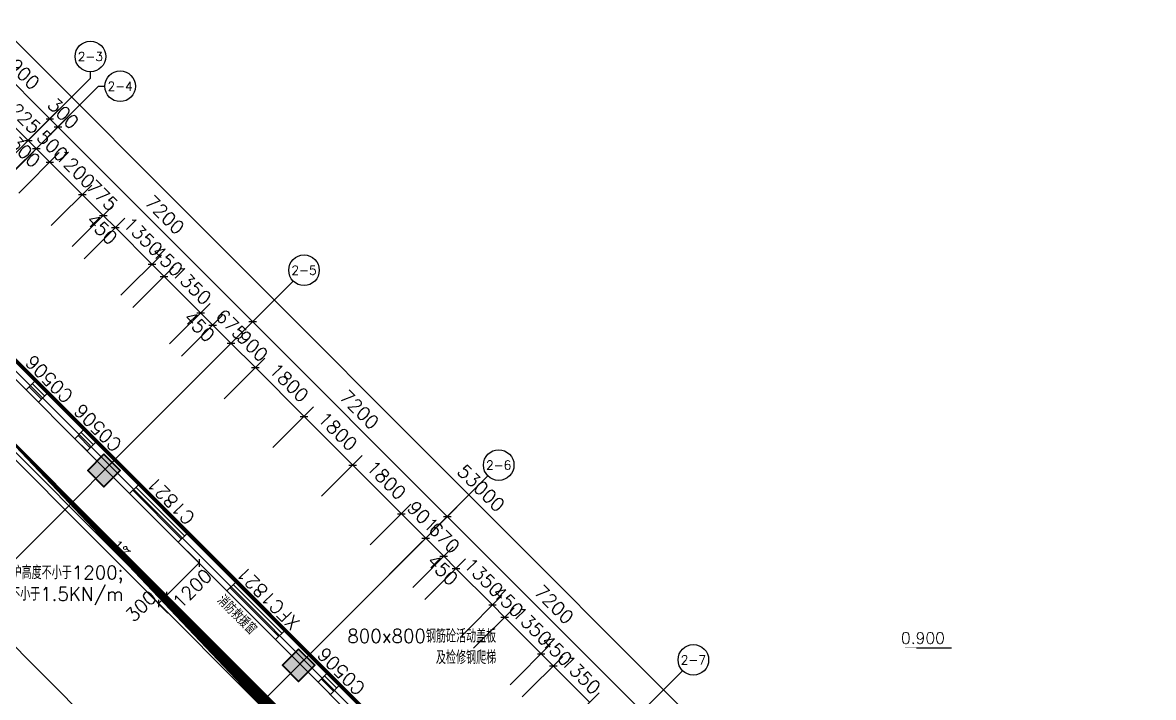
# Model space of a CAD drawing. Header units: inches. Extents: x 0 to 508000, y 0 to 738838.
# Drawn here: x 202662 to 232233, y 244088 to 261720 of the extents above; entities that cross this region are included whole.
import ezdxf
from ezdxf.enums import TextEntityAlignment as Align
from ezdxf.lldxf.tags import DXFTag

# ---------------------------------------------------------------- set-up
doc = ezdxf.new("R2010")
doc.units = ezdxf.units.IN
doc.header["$LTSCALE"] = 1000
doc.header["$MEASUREMENT"] = 0
doc.layers.get('0').update_dxf_attribs({"true_color": 0xffffff})
for name, color, linetype, true_color in [('AXIS', 3, 'Continuous', 0x00ff00), ('COLUMN', 7, 'Continuous', 0xc0c0c0), ('DIM_ELEV', 3, 'Continuous', 0x00ff00), ('DIM_LEAD', 3, 'Continuous', 0x00ff00), ('DIM_SYMB', 3, 'Continuous', 0x00ff00), ('DOTE', 1, 'DOTE', 0xff0000), ('PUB_DIM', 3, 'Continuous', 0x00ff00), ('PUB_TEXT', 7, 'Continuous', 0xffffff), ('WALL', 7, 'Continuous', 0xc0c0c0), ('WINDOW', 4, 'Continuous', 0x00ffff), ('WINDOW_TEXT', 7, 'Continuous', 0xffffff), ('柱填充', 7, 'Continuous', 0xc0c0c0), ('砼柱', 2, 'Continuous', 0xffff00)]:
    doc.layers.add(name, color=color, linetype=linetype, true_color=true_color)
doc.styles.add('TXTSTY_ANONYMOUS', font='txt.shx', dxfattribs={"height": 0.2, "bigfont": 'gbcbig.shx'})
tags = doc.linetypes.add('DOTE', pattern=[2.4200000000000004, 2, -0.2, 0.02, -0.2]).pattern_tags.tags
tags[10:11] = [DXFTag(74, 4), DXFTag(75, 0), DXFTag(340, '0'), DXFTag(46, 0.0), DXFTag(50, 0.0), DXFTag(44, 0.0), DXFTag(45, 0.0)]
tags[8:9] = [DXFTag(74, 4), DXFTag(75, 0), DXFTag(340, '0'), DXFTag(46, 0.0), DXFTag(50, 0.0), DXFTag(44, 0.0), DXFTag(45, 0.0)]
tags[6:7] = [DXFTag(74, 4), DXFTag(75, 0), DXFTag(340, '0'), DXFTag(46, 0.0), DXFTag(50, 0.0), DXFTag(44, 0.0), DXFTag(45, 0.0)]
tags[4:5] = [DXFTag(74, 4), DXFTag(75, 0), DXFTag(340, '0'), DXFTag(46, 0.0), DXFTag(50, 0.0), DXFTag(44, 0.0), DXFTag(45, 0.0)]

# ---------------------------------------------------------------- blocks, each defined once
blk = doc.blocks.new('DAnoyomous1321')
at = {"layer": 'WALL', "lineweight": -3}
for p, q in [((199980.0003354549, 255390.963414669), (199732.5129621029, 255143.476041317)), ((199980.0003354549, 255390.963414669), (205071.6237171888, 250299.3400329351)), ((199732.5129621029, 255143.476041317), (204824.1363438368, 250051.8526595831)), ((205071.6237171888, 250299.3400329351), (204824.1363438368, 250051.8526595831))]:
    blk.add_line(p, q, dxfattribs=at)
blk = doc.blocks.new('DAnoyomous1345')
at = {"layer": 'WINDOW', "lineweight": -3}
for p, q in [((203002.8818252087, 252368.0819250345), (202755.3944517374, 252120.5945515633)), ((202920.3860341311, 252285.5861338377), (203238.5840855837, 251967.3880823851)), ((203002.8818252087, 252368.0819250345), (203321.0798767805, 252049.8838734627)), ((202755.3944517374, 252120.5945515633), (203073.5925033092, 251802.3964999914)), ((202837.8902429342, 252203.0903426409), (203156.0882943869, 251884.8922911882)), ((203321.0798767805, 252049.8838734627), (203073.5925033092, 251802.3964999914))]:
    blk.add_line(p, q, dxfattribs=at)
at = {"layer": 'WINDOW_TEXT', "style": 'TXTSTY_ANONYMOUS'}
blk.add_text('C0506', height=350, rotation=135.0000003416227, dxfattribs=at).set_placement((203356.4352157116, 252403.437264204), align=Align.MIDDLE_CENTER)
blk = doc.blocks.new('DAnoyomous1353')
at = {"layer": 'WINDOW', "lineweight": -3}
for p, q in [((204275.6740312576, 251095.2897189856), (204028.1866577864, 250847.8023455143)), ((204275.6740312576, 251095.2897189856), (204593.8720828295, 250777.0916674137)), ((204028.1866577864, 250847.8023455143), (204346.3847093582, 250529.6042939425)), ((204110.6824489832, 250930.2981365919), (204428.8805004358, 250612.1000851393)), ((204193.17824018, 251012.7939277887), (204511.3762916327, 250694.5958763361)), ((204593.8720828295, 250777.0916674137), (204346.3847093582, 250529.6042939425))]:
    blk.add_line(p, q, dxfattribs=at)
at = {"layer": 'WINDOW_TEXT', "style": 'TXTSTY_ANONYMOUS'}
blk.add_text('C0506', height=350, rotation=135.0000003416227, dxfattribs=at).set_placement((204629.2274218798, 251130.6450580359), align=Align.MIDDLE_CENTER)
blk = doc.blocks.new('DAnoyomous1794')
at = {"layer": 'AXIS', "lineweight": -3}
for p, q in [((201606.3459317684, 257441.5730797052), (204434.7730565046, 260270.0002044614)), ((204434.7730565071, 260270.0002044439), (204434.7730565071, 260435.685629487)), ((201818.4779660702, 257229.4410455227), (204646.9050908064, 260057.8681702788)), ((204646.9050908089, 260057.8681702614), (204812.590515852, 260057.8681702614)), ((206909.6467907429, 252138.2722209692), (209738.0739154791, 254966.6993457254)), ((212000.8156152964, 247047.1033965349), (214829.2427400326, 249875.5305212911)), ((217091.9844399691, 241955.9345719814), (219920.4115647053, 244784.3616967376))]:
    blk.add_line(p, q, dxfattribs=at)
for centre in [(204434.7730565071, 260835.685629487), (205212.590515852, 260057.8681702614), (210020.9166280031, 255249.5420582294), (215112.0854525566, 250158.3732337952), (220203.2542772293, 245067.2044092417)]:
    blk.add_circle(centre, 400, dxfattribs=at)
at = {"layer": 'AXIS', "color": 7, "true_color": 0xffffff, "style": 'TXTSTY_ANONYMOUS'}
for s, p in [('2-3', (204434.7730565071, 260835.685629487)), ('2-4', (205212.590515852, 260057.8681702614)), ('2-5', (210020.9166280031, 255249.5420582294)), ('2-6', (215112.0854525566, 250158.3732337952)), ('2-7', (220203.2542772293, 245067.2044092417))]:
    blk.add_text(s, height=233.3333282470703, dxfattribs=at).set_placement(p, align=Align.MIDDLE_CENTER)
blk = doc.blocks.new('DAnoyomous1801')
at = {"layer": 'AXIS', "lineweight": -3}
blk.add_line((195666.6489697695, 268048.1747974157), (233143.3083728552, 230571.5153945684), dxfattribs=at)
at = {"layer": 'AXIS', "color": 7, "true_color": 0xffffff, "style": 'TXTSTY_ANONYMOUS'}
blk.add_text('53000', height=350, rotation=314.9999916902007, dxfattribs=at).set_placement((214652.4660446644, 249557.3324694633), align=Align.MIDDLE_CENTER)
blk = doc.blocks.new('DAnoyomous1856')
at = {"layer": 'AXIS', "lineweight": -3}
for p, q in [((201323.5032192469, 261259.9496980906), (203374.1128847599, 259209.3400325775)), ((201853.8333052397, 257689.0604530573), (203621.6002582312, 259456.8274060488)), ((202065.9653395414, 257476.9284187555), (203833.7322925329, 259244.695371747)), ((203274.1128847599, 259209.3400325775), (203474.1128847599, 259209.3400325775)), ((203374.1128847599, 259209.3400325775), (203586.2449190617, 258997.2079982758)), ((203486.2449190617, 258997.2079982758), (203686.2449190617, 258997.2079982758)), ((203586.2449190617, 258997.2079982758), (208677.4137434959, 253906.0391738415)), ((207157.1341639757, 252385.7595943213), (208924.9011169672, 254153.5265473127)), ((208577.4137434959, 253906.0391738415), (208777.4137434959, 253906.0391738415)), ((208677.4137434959, 253906.0391738415), (213768.5825681686, 248814.870349288)), ((212248.3029886484, 247294.5907697678), (214016.0699416399, 249062.3577227592)), ((213668.5825681686, 248814.870349288), (213868.5825681686, 248814.870349288)), ((213768.5825681686, 248814.870349288), (218859.7513928413, 243723.7015247345))]:
    blk.add_line(p, q, dxfattribs=at)
at = {"layer": 'AXIS', "color": 7, "true_color": 0xffffff, "style": 'TXTSTY_ANONYMOUS'}
for s, p in [('2900', (202596.2954252958, 260482.1322387457)), ('300', (203727.6662752628, 259350.7613888979)), ('7200', (206379.3167046309, 256699.1109595299)), ('7200', (211470.4855291843, 251607.9421349764)), ('7200', (216561.654353857, 246516.7733105421))]:
    blk.add_text(s, height=350, rotation=314.9999916902007, dxfattribs=at).set_placement(p, align=Align.MIDDLE_CENTER)
blk = doc.blocks.new('DAnoyomous2174')
at = {"layer": 'WINDOW', "lineweight": -3}
for p, q in [((208253.1496753693, 247117.8140748739), (208005.662301898, 246870.3267014027)), ((208088.1580930948, 246952.8224924803), (209360.9502991438, 245680.0302864313)), ((208170.6538842916, 247035.3182836771), (209443.4460903406, 245762.5260776281)), ((208253.1496753693, 247117.8140748739), (209525.9418815374, 245845.0218687057)), ((208005.662301898, 246870.3267014027), (209278.4545080662, 245597.5344952345)), ((209525.9418815374, 245845.0218687057), (209278.4545080662, 245597.5344952345))]:
    blk.add_line(p, q, dxfattribs=at)
at = {"layer": 'WINDOW_TEXT', "style": 'TXTSTY_ANONYMOUS'}
blk.add_text('XFC1821', height=350, rotation=135.0000003416227, dxfattribs=at).set_placement((209084.0001434088, 246675.8723366261), align=Align.MIDDLE_CENTER)
blk = doc.blocks.new('DAnoyomous2214')
at = {"layer": 'WINDOW', "lineweight": -3}
for p, q in [((210639.6350619793, 244731.3286882639), (210392.147688508, 244483.8413147926)), ((210474.6434797049, 244566.3371058702), (210792.8415311575, 244248.1390544176)), ((210557.1392709017, 244648.8328970671), (210875.3373223543, 244330.6348456144)), ((210639.6350619793, 244731.3286882639), (210957.8331135511, 244413.130636692)), ((210392.147688508, 244483.8413147926), (210710.3457400799, 244165.6432632208)), ((210957.8331135511, 244413.130636692), (210710.3457400799, 244165.6432632208))]:
    blk.add_line(p, q, dxfattribs=at)
at = {"layer": 'WINDOW_TEXT', "style": 'TXTSTY_ANONYMOUS'}
blk.add_text('C0506', height=350, rotation=135.0000003416227, dxfattribs=at).set_placement((210993.1884526014, 244766.6840274334), align=Align.MIDDLE_CENTER)
blk = doc.blocks.new('DAnoyomous2567')
at = {"layer": 'DIM_ELEV', "lineweight": -3}
blk.add_line((226039.8300256729, 245382.2390018702), (226951.015242815, 245382.2390018702), dxfattribs=at)
at = {"layer": 'DIM_ELEV', "lineweight": -3, "const_width": 1}
blk.add_lwpolyline([(225739.8300256729, 245382.2390018702), (226339.8300256729, 245382.2390018702), (226039.8300256729, 245082.2390018702)], close=True, dxfattribs=at)
at = {"layer": 'DIM_ELEV', "color": 7, "true_color": 0xffffff, "style": 'TXTSTY_ANONYMOUS'}
blk.add_text('0.900', height=297.5, dxfattribs=at).set_placement((226781.0800256729, 245487.2390018702), align=Align.RIGHT)
blk = doc.blocks.new('DAnoyomous3088')
at = {"layer": 'WINDOW', "lineweight": -3}
for p, q in [((205707.5652629137, 249663.3984873295), (205460.0778894424, 249415.9111138582)), ((205625.0694718361, 249580.9026961327), (206897.8616778851, 248308.1104900837)), ((205707.5652629137, 249663.3984873295), (206980.3574690819, 248390.6062811613)), ((205460.0778894424, 249415.9111138582), (206732.8700956106, 248143.11890769)), ((205542.5736806393, 249498.4069049358), (206815.3658866882, 248225.6146988869)), ((206980.3574690819, 248390.6062811613), (206732.8700956106, 248143.11890769))]:
    blk.add_line(p, q, dxfattribs=at)
at = {"layer": 'WINDOW_TEXT', "style": 'TXTSTY_ANONYMOUS'}
blk.add_text('C1821', height=350, rotation=135.0000003416227, dxfattribs=at).set_placement((206538.4157309532, 249221.4567490816), align=Align.MIDDLE_CENTER)
blk = doc.blocks.new('bvfdbgfhgfj')
at = {"layer": '柱填充', "true_color": 0x333333}
for points in [[(815164049.1891263, 579342189.4691476), (815163624.9250575, 579341765.2050788), (815164049.1891263, 579341340.9410101), (815164473.453195, 579341765.2050788)], [(815169140.3579508, 579337098.300323), (815168716.0938821, 579336674.0362543), (815169140.3579508, 579336249.7721857), (815169564.6220195, 579336674.0362543)]]:
    blk.add_hatch(color=250, dxfattribs=at).paths.add_polyline_path(points, flags=0)
at = {"layer": '砼柱', "color": 3, "lineweight": 35, "true_color": 0x00ff00}
for points in [[(815164049.1891263, 579342189.4691476), (815163624.9250575, 579341765.2050788), (815164049.1891263, 579341340.9410101), (815164473.453195, 579341765.2050788)], [(815169140.3579508, 579337098.300323), (815168716.0938821, 579336674.0362543), (815169140.3579508, 579336249.7721857), (815169564.6220195, 579336674.0362543)]]:
    blk.add_lwpolyline(points, close=True, dxfattribs=at)
blk = doc.blocks.new('DAnoyomous5364')
at = {"layer": 'COLUMN', "lineweight": -3}
for p, q in [((204789.2355616093, 250441.2159461975), (204364.9714930058, 250016.9518774748)), ((205213.4996304512, 250016.9518774748), (204789.2355616093, 250441.2159461975)), ((204364.9714930058, 250016.9518774748), (204789.2355616093, 249592.6878087521)), ((204789.2355616093, 249592.6878087521), (205213.4996304512, 250016.9518774748))]:
    blk.add_line(p, q, dxfattribs=at)
blk = doc.blocks.new('DAnoyomous5389')
at = {"layer": 'COLUMN', "lineweight": -3}
for p, q in [((209880.4043861628, 245350.047121644), (209456.1403175592, 244925.7830529213)), ((210304.6684550047, 244925.7830529213), (209880.4043861628, 245350.047121644)), ((209456.1403175592, 244925.7830529213), (209880.4043861628, 244501.5189841986)), ((209880.4043861628, 244501.5189841986), (210304.6684550047, 244925.7830529213))]:
    blk.add_line(p, q, dxfattribs=at)
blk = doc.blocks.new('DAnoyomous5469')
at = {"layer": 'WALL', "lineweight": -3}
for p, q in [((205071.6237171888, 250299.3400329351), (204824.1363438368, 250051.8526595831)), ((205071.6237171888, 250299.3400329351), (210162.7925417423, 245208.1712083817)), ((204824.1363438368, 250051.8526595831), (209915.3051683903, 244960.6838350296)), ((210162.7925417423, 245208.1712083817), (209915.3051683903, 244960.6838350296))]:
    blk.add_line(p, q, dxfattribs=at)
blk = doc.blocks.new('DAnoyomous5500')
at = {"layer": 'WALL', "lineweight": -3}
for p, q in [((210162.7925417423, 245208.1712083817), (209915.3051683903, 244960.6838350296)), ((210162.7925417423, 245208.1712083817), (215253.9613661766, 240117.0023839474)), ((209915.3051683903, 244960.6838350296), (215006.4739928246, 239869.5150105953)), ((215253.9613661766, 240117.0023839474), (215006.4739928246, 239869.5150105953))]:
    blk.add_line(p, q, dxfattribs=at)
blk = doc.blocks.new('DAnoyomous8542')
at = {"layer": 'DIM_LEAD', "color": 7, "true_color": 0xffffff, "style": 'TXTSTY_ANONYMOUS'}
blk.add_text('800x800钢筋砼活动盖板', height=350, dxfattribs=at).set_placement((215046.5717211962, 245516.7139533758), align=Align.RIGHT)
blk.add_text('及检修钢爬梯', height=350, dxfattribs=at).set_placement((215046.5717211962, 245306.7139533758), align=Align.TOP_RIGHT)
blk = doc.blocks.new('DAnoyomous9180')
at = {"layer": 'DIM_SYMB', "lineweight": -3}
for p in [(201725.5358279943, 251241.7223522663), (208265.8399672508, 244631.8392714262), (208328.0382984877, 244693.9674925804)]:
    blk.add_line(p, (208517.3740805387, 244442.219678998), dxfattribs=at)
at = {"layer": 'DIM_SYMB', "color": 7, "true_color": 0xffffff, "style": 'TXTSTY_ANONYMOUS'}
blk.add_text('1%', height=262.5, rotation=314.9676985558048, dxfattribs=at).set_placement((205245.2684026957, 247965.6449012756), align=Align.MIDDLE_CENTER)
blk = doc.blocks.new('DAnoyomous14198')
at = {"layer": 'PUB_DIM', "lineweight": -3}
for p, q in [((201942.2216529846, 259509.8604140282), (202808.4274599552, 258643.6546070576)), ((201995.2546615601, 257830.4818086624), (203055.9148334265, 258891.1419805288)), ((202207.386695981, 257618.3497742414), (203268.0468678474, 258679.0099459887)), ((202708.4274599552, 258643.6546070576), (202908.4274599552, 258643.6546070576)), ((202808.4274599552, 258643.6546070576), (203020.5594943762, 258431.5225725174)), ((202560.940086484, 257264.7963837385), (203621.6002583504, 258325.4565554857)), ((202920.5594943762, 258431.5225725174), (203120.5594943762, 258431.5225725174)), ((203020.5594943762, 258431.5225725174), (203374.1128848791, 258077.9691820145)), ((203274.1128848791, 258077.9691820145), (203474.1128848791, 258077.9691820145)), ((203374.1128848791, 258077.9691820145), (204222.6410223246, 257229.441044569)), ((203409.4682239294, 256416.2682462931), (204470.1283957958, 257476.9284180403)), ((204122.6410223246, 257229.441044569), (204322.6410223246, 257229.441044569)), ((204222.6410223246, 257229.441044569), (204770.6487777233, 256681.4332892895)), ((203957.4759793282, 255868.2604908943), (205018.1361511946, 256928.9206627607)), ((204670.6487777233, 256681.4332892895), (204870.6487777233, 256681.4332892895)), ((204770.6487777233, 256681.4332892895), (205088.8468291759, 256363.2352378368)), ((204275.6740307808, 255550.0624394417), (205336.3342026472, 256610.7226113081)), ((204988.8468291759, 256363.2352378368), (205188.8468291759, 256363.2352378368)), ((205088.8468291759, 256363.2352378368), (206043.4409840107, 255408.6410830021)), ((205230.2681856155, 254595.4682846069), (206290.928357482, 255656.1284564734)), ((205548.4662370682, 254277.2702331543), (206609.1264089346, 255337.9304050207)), ((205943.4409840107, 255408.6410830021), (206143.4409840107, 255408.6410830021)), ((206043.4409840107, 255408.6410830021), (206361.6390354633, 255090.4430315495)), ((206261.6390354633, 255090.4430315495), (206461.6390354633, 255090.4430315495)), ((206361.6390354633, 255090.4430315495), (207316.2331900597, 254135.8488769531)), ((206503.0603916645, 253322.676078558), (207563.7205635309, 254383.3362504244)), ((206821.2584431171, 253004.4780271053), (207881.9186149836, 254065.1381989717)), ((207216.2331900597, 254135.8488769531), (207416.2331900597, 254135.8488769531)), ((207316.2331900597, 254135.8488769531), (207634.4312415123, 253817.6508255005)), ((207534.4312415123, 253817.6508255005), (207734.4312415123, 253817.6508255005)), ((207634.4312415123, 253817.6508255005), (208111.475769043, 253340.6062979698)), ((207298.3029706478, 252527.4334995747), (208358.9631425142, 253588.0936714411)), ((208011.475769043, 253340.6062979698), (208211.475769043, 253340.6062979698)), ((208111.475769043, 253340.6062979698), (208748.1244217157, 252703.9576451778)), ((207934.9516233206, 251890.7848469019), (208995.611795187, 252951.4450186491)), ((208648.1244217157, 252703.9576451778), (208848.1244217157, 252703.9576451778)), ((208748.1244217157, 252703.9576451778), (210020.9166277647, 251431.1654391289)), ((209207.7438293695, 250617.9926408529), (210268.404001236, 251678.6528126001)), ((209920.9166277647, 251431.1654391289), (210120.9166277647, 251431.1654391289)), ((210020.9166277647, 251431.1654391289), (211293.7088341713, 250158.3732328415)), ((210480.5360357761, 249345.2004344463), (211541.1962076426, 250405.8606063128)), ((211193.7088341713, 250158.3732328415), (211393.7088341713, 250158.3732328415)), ((211293.7088341713, 250158.3732328415), (212566.5010402203, 248885.5810267925)), ((211753.3282418251, 248072.4082283974), (212813.9884136915, 249133.0684002638)), ((212466.5010402203, 248885.5810267925), (212666.5010402203, 248885.5810267925)), ((212566.5010402203, 248885.5810267925), (213203.3517005444, 248248.7303664684)), ((212390.1789021492, 247435.5575680733), (213450.8390740156, 248496.2177399397)), ((213103.3517005444, 248248.7303664684), (213303.3517005444, 248248.7303664684)), ((213203.3517005444, 248248.7303664684), (213677.365793705, 247774.7162733078)), ((212864.1929953098, 246961.5434749126), (213924.8531671762, 248022.2036467791)), ((213182.3910467625, 246643.34542346), (214243.0512186289, 247704.0055953264)), ((213577.365793705, 247774.7162733078), (213777.365793705, 247774.7162733078)), ((213677.365793705, 247774.7162733078), (213995.5638451576, 247456.5182218552)), ((213895.5638451576, 247456.5182218552), (214095.5638451576, 247456.5182218552)), ((213995.5638451576, 247456.5182218552), (214950.1579998732, 246501.9240670204)), ((214136.985201478, 245688.7512687445), (215197.6453733444, 246749.4114404917)), ((214455.1832529306, 245370.5532172918), (215515.8434247971, 246431.213389039)), ((214850.1579998732, 246501.9240670204), (215050.1579998732, 246501.9240670204)), ((214950.1579998732, 246501.9240670204), (215268.3560513258, 246183.7260155678)), ((215168.3560513258, 246183.7260155678), (215368.3560513258, 246183.7260155678)), ((215268.3560513258, 246183.7260155678), (216222.9502059221, 245229.1318609715)), ((215409.777407527, 244415.9590626955), (216470.4375793934, 245476.6192344427)), ((215727.9754589796, 244097.7610112429), (216788.635630846, 245158.4211829901)), ((216122.9502059221, 245229.1318609715), (216322.9502059221, 245229.1318609715)), ((216222.9502059221, 245229.1318609715), (216541.1482573748, 244910.9338095188)), ((216441.1482573748, 244910.9338095188), (216641.1482573748, 244910.9338095188)), ((216541.1482573748, 244910.9338095188), (217495.7424120903, 243956.3396549225)), ((216682.5696136951, 243143.1668565273), (217743.2297855616, 244203.8270283937))]:
    blk.add_line(p, q, dxfattribs=at)
at = {"layer": 'PUB_DIM', "color": 7, "true_color": 0xffffff, "style": 'TXTSTY_ANONYMOUS'}
for s, p in [('1225', (202622.811929822, 259324.2448838949)), ('500', (203444.8235629797, 258502.2332507372)), ('300', (202720.0391123295, 258343.1342250109)), ('1200', (204045.8643269539, 257901.192486763)), ('775', (204744.1322734356, 257202.9245404005)), ('450', (204735.293438673, 256327.8798987865)), ('1350', (205813.6312799454, 256133.4255337715)), ('450', (206450.0273830891, 255497.0294306278)), ('1350', (207086.4234861135, 254860.6333276033)), ('450', (207280.8778510094, 253782.2954864502)), ('675', (208120.4408786297, 253826.6159350872)), ('900', (208677.2874686718, 253269.7693449259)), ('1800', (209632.0078980923, 252315.0489156246)), ('1800', (210904.8001043797, 251042.2567094564)), ('1800', (212177.5923105478, 249769.4645031691)), ('901', (213132.4137437344, 248814.6430699825)), ('670', (213687.8461204767, 248259.2106932402)), ('450', (213644.838881731, 247418.3344557285)), ('1350', (214720.348295927, 247226.708517909)), ('450', (215356.7443989515, 246590.3124147654)), ('1350', (215993.140501976, 245953.9163117409)), ('450', (216629.5366050005, 245317.5202087164)), ('1350', (217265.932708025, 244681.1241055727))]:
    blk.add_text(s, height=350, rotation=314.9999916902007, dxfattribs=at).set_placement(p, align=Align.MIDDLE_CENTER)
blk = doc.blocks.new('DAnoyomous17820')
at = {"layer": 'DIM_LEAD', "color": 7, "true_color": 0xffffff, "style": 'TXTSTY_ANONYMOUS'}
blk.add_text('不锈钢护栏,有效防护高度不小于1200;', height=350, dxfattribs=at).set_placement((205297.8332234621, 247174.7179656029), align=Align.RIGHT)
blk.add_text('护栏最薄弱处承受最小水平推力不小于1.5KN/m', height=350, dxfattribs=at).set_placement((205297.8332234621, 246964.7179656029), align=Align.TOP_RIGHT)
blk = doc.blocks.new('DAnoyomous18587')
at = {"layer": 'PUB_DIM', "lineweight": -3}
for p, q in [((206970.5811628103, 247905.4078404903), (207523.2225469351, 247352.7664563656)), ((206427.2070353031, 246751.7256916761), (207275.7351734638, 247600.2538298368)), ((207275.7351734638, 247697.9479473829), (207275.7351734638, 247502.5597122908)), ((206122.0530246496, 247056.8797023296), (206674.6944087744, 246504.2383182049)), ((205909.9209903479, 246844.7476680279), (206462.5623744726, 246292.1062839031)), ((206215.0750010014, 246539.5936573744), (206427.2070353031, 246751.7256916761)), ((206215.0750010014, 246637.2877749205), (206215.0750010014, 246441.8995398283)), ((206427.2070353031, 246849.4198092222), (206427.2070353031, 246654.0315741301))]:
    blk.add_line(p, q, dxfattribs=at)
at = {"layer": 'PUB_DIM', "color": 7, "true_color": 0xffffff, "style": 'TXTSTY_ANONYMOUS'}
for s, p in [('1200', (207098.9584778547, 246928.5023872852)), ('300', (205758.9911271334, 246472.4185130596))]:
    blk.add_text(s, height=350, rotation=45.00000125223908, dxfattribs=at).set_placement(p, align=Align.MIDDLE_CENTER)

msp = doc.modelspace()

# ---------------------------------------------------------------- hatches: boundary and pattern name
at = {"true_color": 0x848484}
h = msp.add_hatch(dxfattribs=at)
h.set_pattern_fill('玻璃', color=252, scale=2540, angle=44.99999999999994, style=0)
h.set_pattern_definition([(44.99999999999994, (-98016972722.2965, 19815308733.22119), (-84.85281374238566, 84.85281374238573), [])])
h.paths.add_polyline_path([(209384.520524621, 243370.1481337547), (209596.652559042, 243582.2801680565), (201498.9248379469, 251680.0078890324), (201286.7928036451, 251467.8758547306)], flags=0)

# ---------------------------------------------------------------- linework, layer by layer
at = {"lineweight": -3, "const_width": 100}
msp.add_lwpolyline([(186027.9621350765, 244170.0002048016), (207616.7535721064, 222581.2087674141), (205283.3011944294, 220247.7563894987), (214051.4252808094, 211479.6323026419), (222819.5493677855, 220247.7563894987), (218789.0407149792, 224278.2650427818), (224940.8697117567, 230430.0940386057), (199838.5789792538, 255532.3847708702)], dxfattribs=at)
at = {"lineweight": -3}
msp.add_lwpolyline([(209384.520524621, 243370.1481337547), (209596.652559042, 243582.2801680565), (201498.9248379469, 251680.0078890324), (201286.7928036451, 251467.8758547306)], close=True, dxfattribs=at)
at = {"layer": 'DOTE', "lineweight": -3}
for p, q in [((229703.0695831776, 225385.0514541864), (190646.1908237934, 264441.9302139282)), ((226096.8249992132, 221778.8068699837), (187039.9462397099, 260835.6856297255)), ((206909.6467906237, 252138.2722207308), (189585.530651927, 234814.1560820341)), ((212000.8156151772, 247047.1033961773), (194676.6994764805, 229722.9872574806))]:
    msp.add_line(p, q, dxfattribs=at)

# ---------------------------------------------------------------- block references
msp.add_blockref('bvfdbgfhgfj', (-814959259.9535645, -579091748.2532014))
at = {"layer": 'AXIS'}
for name in ['DAnoyomous1794', 'DAnoyomous1801', 'DAnoyomous1856']:
    msp.add_blockref(name, (0, 0), dxfattribs=at)
at = {"layer": 'COLUMN'}
for name in ['DAnoyomous5364', 'DAnoyomous5389']:
    msp.add_blockref(name, (0, 0), dxfattribs=at)
at = {"layer": 'DIM_ELEV'}
msp.add_blockref('DAnoyomous2567', (0, 0), dxfattribs=at)
at = {"layer": 'DIM_LEAD'}
for name in ['DAnoyomous17820', 'DAnoyomous8542']:
    msp.add_blockref(name, (0, 0), dxfattribs=at)
at = {"layer": 'DIM_SYMB'}
msp.add_blockref('DAnoyomous9180', (0, 0), dxfattribs=at)
at = {"layer": 'PUB_DIM'}
for name in ['DAnoyomous14198', 'DAnoyomous18587']:
    msp.add_blockref(name, (0, 0), dxfattribs=at)
at = {"layer": 'WALL'}
for name in ['DAnoyomous1321', 'DAnoyomous5469', 'DAnoyomous5500']:
    msp.add_blockref(name, (0, 0), dxfattribs=at)
at = {"layer": 'WINDOW'}
for name in ['DAnoyomous1345', 'DAnoyomous1353', 'DAnoyomous3088', 'DAnoyomous2174', 'DAnoyomous2214']:
    msp.add_blockref(name, (0, 0), dxfattribs=at)

# ---------------------------------------------------------------- texts
at = {"layer": 'PUB_TEXT', "style": 'TXTSTY_ANONYMOUS'}
msp.add_text('消防救援窗', height=297.5, rotation=314.9999916902007, dxfattribs=at).set_placement((207721.4671795368, 246593.0055245161))

doc.saveas('drawing.dxf')
